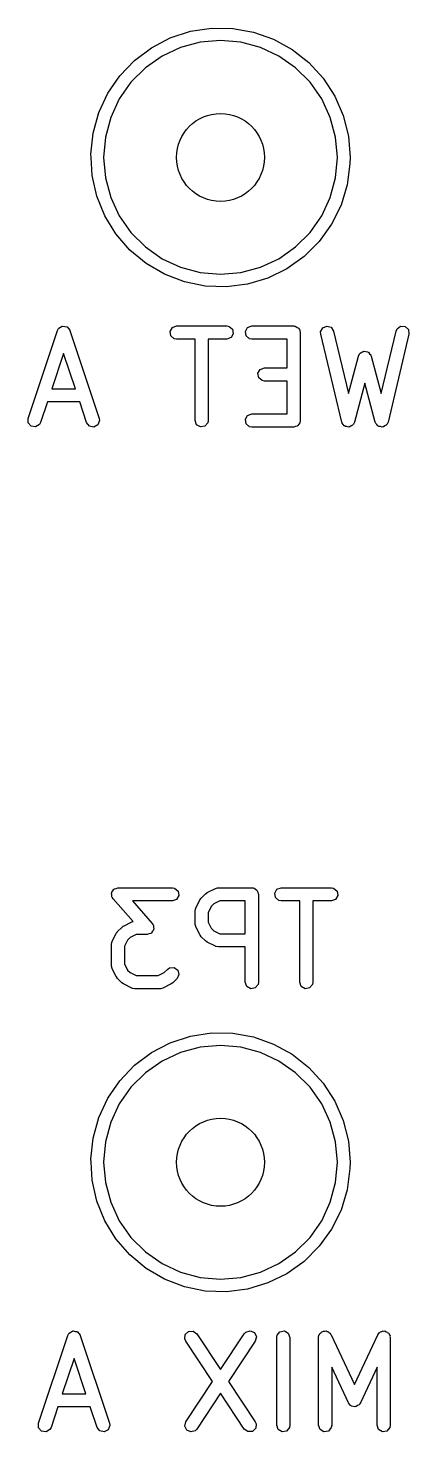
# Model space of a CAD drawing. Extents: x 62 to 228, y -146 to -46.
# Drawn here: x 82.9 to 87.23, y -145.94 to -129.97 of the extents above; entities that cross this region are included whole.
import ezdxf

# ---------------------------------------------------------------- set-up
doc = ezdxf.new("R2010")
doc.units = 0
doc.layers.add('BLACK', color=7, linetype='CONTINUOUS')

msp = doc.modelspace()

# ---------------------------------------------------------------- linework, layer by layer
at = {"layer": 'BLACK', "linetype": 'CONTINUOUS'}
for p, q in [((84.7482, -130.01), (84.9871, -129.974)), ((84.9871, -129.974), (85.2288, -129.977)), ((85.2288, -129.977), (85.4668, -130.019)), ((84.304, -130.197), (84.5184, -130.085)), ((84.5184, -130.085), (84.7482, -130.01)), ((84.859, -130.135), (84.6351, -130.195)), ((85.09, -130.115), (84.859, -130.135)), ((85.321, -130.135), (85.09, -130.115)), ((85.5449, -130.195), (85.321, -130.135)), ((85.4668, -130.019), (85.6946, -130.1)), ((85.6946, -130.1), (85.9063, -130.216)), ((84.1107, -130.342), (84.304, -130.197)), ((84.425, -130.293), (84.2351, -130.426)), ((84.6351, -130.195), (84.425, -130.293)), ((85.755, -130.293), (85.5449, -130.195)), ((85.9449, -130.426), (85.755, -130.293)), ((85.9063, -130.216), (86.0959, -130.366)), ((83.9437, -130.517), (84.1107, -130.342)), ((84.2351, -130.426), (84.0711, -130.59)), ((86.1089, -130.59), (85.9449, -130.426)), ((86.0959, -130.366), (86.2586, -130.545)), ((83.8075, -130.716), (83.9437, -130.517)), ((84.0711, -130.59), (83.9381, -130.78)), ((86.2419, -130.78), (86.1089, -130.59)), ((86.2586, -130.545), (86.3899, -130.748)), ((83.7057, -130.936), (83.8075, -130.716)), ((86.3899, -130.748), (86.4863, -130.97)), ((83.6411, -131.169), (83.7057, -130.936)), ((83.9381, -130.78), (83.8402, -130.99)), ((86.3398, -130.99), (86.2419, -130.78)), ((83.8402, -130.99), (83.7801, -131.214)), ((86.3999, -131.214), (86.3398, -130.99)), ((86.4863, -130.97), (86.5452, -131.204)), ((83.6154, -131.409), (83.6411, -131.169)), ((83.7801, -131.214), (83.7599, -131.445)), ((86.4201, -131.445), (86.3999, -131.214)), ((86.5452, -131.204), (86.565, -131.445)), ((83.6175, -131.445), (83.6154, -131.409)), ((83.6294, -131.65), (83.6175, -131.445)), ((83.7599, -131.445), (83.7801, -131.676)), ((86.3999, -131.676), (86.4201, -131.445)), ((86.5632, -131.517), (86.5317, -131.757)), ((86.565, -131.445), (86.5632, -131.517)), ((83.6825, -131.886), (83.6294, -131.65)), ((83.7801, -131.676), (83.8402, -131.9)), ((86.3398, -131.9), (86.3999, -131.676)), ((83.7734, -132.11), (83.6825, -131.886)), ((86.5317, -131.757), (86.4614, -131.988)), ((83.8402, -131.9), (83.9381, -132.11)), ((86.2419, -132.11), (86.3398, -131.9)), ((86.4614, -131.988), (86.3543, -132.205)), ((83.8997, -132.316), (83.7734, -132.11)), ((83.9381, -132.11), (84.0711, -132.3)), ((86.1089, -132.3), (86.2419, -132.11)), ((86.3543, -132.205), (86.2133, -132.401)), ((84.058, -132.499), (83.8997, -132.316)), ((84.0711, -132.3), (84.2351, -132.464)), ((85.9449, -132.464), (86.1089, -132.3)), ((84.244, -132.653), (84.058, -132.499)), ((84.2351, -132.464), (84.425, -132.597)), ((85.755, -132.597), (85.9449, -132.464)), ((86.2133, -132.401), (86.042, -132.572)), ((84.4527, -132.775), (84.244, -132.653)), ((84.425, -132.597), (84.6351, -132.695)), ((85.5449, -132.695), (85.755, -132.597)), ((86.042, -132.572), (85.8453, -132.712)), ((84.6785, -132.861), (84.4527, -132.775)), ((84.6351, -132.695), (84.859, -132.755)), ((84.859, -132.755), (85.09, -132.775)), ((85.09, -132.775), (85.321, -132.755)), ((85.321, -132.755), (85.5449, -132.695)), ((85.6282, -132.818), (85.3967, -132.888)), ((85.8453, -132.712), (85.6282, -132.818)), ((84.9154, -132.91), (84.6785, -132.861)), ((85.1569, -132.918), (84.9154, -132.91)), ((85.3967, -132.888), (85.1569, -132.918)), ((82.8998, -134.414), (83.2331, -133.414)), ((83.2331, -133.414), (83.2455, -133.391)), ((83.2455, -133.391), (83.2474, -133.39)), ((83.2474, -133.39), (83.2482, -133.388)), ((83.2482, -133.388), (83.269, -133.376)), ((83.269, -133.376), (83.2892, -133.364)), ((83.2892, -133.364), (83.2914, -133.364)), ((83.2914, -133.364), (83.2933, -133.363)), ((83.2933, -133.363), (83.3165, -133.368)), ((83.3165, -133.368), (83.34, -133.371)), ((83.34, -133.371), (83.3414, -133.373)), ((83.3414, -133.373), (83.3435, -133.373)), ((83.3435, -133.373), (83.3583, -133.392)), ((83.3583, -133.392), (83.374, -133.41)), ((83.374, -133.41), (83.3741, -133.412)), ((83.3741, -133.412), (83.3754, -133.414)), ((83.3754, -133.414), (83.7088, -134.414)), ((84.5161, -133.424), (84.5418, -133.38)), ((84.525, -133.475), (84.5161, -133.424)), ((84.5643, -133.508), (84.525, -133.475)), ((84.5418, -133.38), (84.59, -133.362)), ((84.59, -133.362), (85.1614, -133.362)), ((85.1614, -133.362), (85.1871, -133.367)), ((85.1871, -133.367), (85.2264, -133.4)), ((85.2353, -133.45), (85.2096, -133.495)), ((85.2264, -133.4), (85.2353, -133.45)), ((85.3733, -133.424), (85.3989, -133.38)), ((85.3822, -133.475), (85.3733, -133.424)), ((85.4215, -133.508), (85.3822, -133.475)), ((85.3989, -133.38), (85.4471, -133.362)), ((85.4471, -133.362), (85.9233, -133.362)), ((85.9233, -133.362), (85.9331, -133.364)), ((85.9331, -133.364), (85.9364, -133.364)), ((85.9364, -133.364), (85.9392, -133.365)), ((85.9392, -133.365), (85.949, -133.367)), ((85.949, -133.367), (85.9639, -133.379)), ((85.9639, -133.379), (85.9808, -133.389)), ((85.9808, -133.389), (85.9831, -133.396)), ((85.9831, -133.396), (85.9883, -133.4)), ((85.9883, -133.4), (85.9917, -133.419)), ((85.9917, -133.419), (85.9983, -133.437)), ((85.9983, -133.437), (85.9983, -134.437)), ((86.2298, -133.429), (86.2528, -133.383)), ((86.2313, -133.455), (86.2298, -133.429)), ((86.4694, -134.455), (86.2313, -133.455)), ((86.2528, -133.383), (86.2998, -133.363)), ((86.2998, -133.363), (86.349, -133.377)), ((86.349, -133.377), (86.3772, -133.42)), ((86.3772, -133.42), (86.5465, -134.131)), ((86.9192, -134.131), (87.0885, -133.42)), ((87.2344, -133.455), (86.9963, -134.455)), ((87.0885, -133.42), (87.0988, -133.396)), ((87.0988, -133.396), (87.14, -133.366)), ((87.14, -133.366), (87.1912, -133.369)), ((87.1912, -133.369), (87.2285, -133.404)), ((87.2285, -133.404), (87.2344, -133.455)), ((84.59, -133.512), (84.5643, -133.508)), ((84.8007, -133.512), (84.59, -133.512)), ((84.8007, -134.437), (84.8007, -133.512)), ((85.1614, -133.512), (84.9507, -133.512)), ((84.9507, -133.512), (84.9507, -134.437)), ((85.2096, -133.495), (85.1614, -133.512)), ((85.4471, -133.512), (85.4215, -133.508)), ((85.8483, -133.512), (85.4471, -133.512)), ((85.8483, -133.839), (85.8483, -133.512)), ((86.6975, -133.662), (86.7134, -133.651)), ((86.7134, -133.651), (86.7202, -133.651)), ((86.7202, -133.651), (86.7264, -133.648)), ((86.7264, -133.648), (86.7451, -133.653)), ((83.3043, -133.675), (83.1702, -134.077)), ((83.4383, -134.077), (83.3043, -133.675)), ((86.5465, -134.131), (86.6604, -133.704)), ((86.6604, -133.704), (86.6714, -133.68)), ((86.6714, -133.68), (86.677, -133.676)), ((86.677, -133.676), (86.6799, -133.67)), ((86.6799, -133.67), (86.6975, -133.662)), ((86.7451, -133.653), (86.7645, -133.655)), ((86.7645, -133.655), (86.7693, -133.66)), ((86.7693, -133.66), (86.7759, -133.662)), ((86.7759, -133.662), (86.7871, -133.678)), ((86.7871, -133.678), (86.8008, -133.691)), ((86.8008, -133.691), (86.8014, -133.698)), ((86.8014, -133.698), (86.8053, -133.704)), ((86.8053, -133.704), (86.9192, -134.131)), ((85.5161, -133.901), (85.5418, -133.856)), ((85.525, -133.951), (85.5161, -133.901)), ((85.5643, -133.984), (85.525, -133.951)), ((85.5418, -133.856), (85.59, -133.839)), ((85.59, -133.839), (85.8483, -133.839)), ((83.1702, -134.077), (83.4383, -134.077)), ((85.59, -133.989), (85.5643, -133.984)), ((85.8483, -133.989), (85.59, -133.989)), ((85.8483, -134.362), (85.8483, -133.989)), ((86.7329, -134.014), (86.6148, -134.457)), ((86.8509, -134.457), (86.7329, -134.014)), ((83.1202, -134.227), (83.0421, -134.461)), ((83.4883, -134.227), (83.1202, -134.227)), ((83.5665, -134.461), (83.4883, -134.227)), ((82.9012, -134.465), (82.8998, -134.414)), ((83.7126, -134.439), (83.6937, -134.487)), ((83.7088, -134.414), (83.7126, -134.439)), ((84.8183, -134.486), (84.8007, -134.437)), ((84.9507, -134.437), (84.9462, -134.463)), ((85.3733, -134.424), (85.3989, -134.38)), ((85.3822, -134.475), (85.3733, -134.424)), ((85.3989, -134.38), (85.4471, -134.362)), ((85.4471, -134.362), (85.8483, -134.362)), ((85.9972, -134.45), (85.9955, -134.453)), ((85.9983, -134.437), (85.9966, -134.447)), ((85.9966, -134.447), (85.9972, -134.45)), ((82.9352, -134.503), (82.9012, -134.465)), ((82.986, -134.511), (82.9352, -134.503)), ((83.0297, -134.484), (82.986, -134.511)), ((83.0421, -134.461), (83.0297, -134.484)), ((83.5984, -134.501), (83.5665, -134.461)), ((83.6486, -134.512), (83.5984, -134.501)), ((83.6937, -134.487), (83.6486, -134.512)), ((84.8627, -134.511), (84.8183, -134.486)), ((84.9132, -134.502), (84.8627, -134.511)), ((84.9462, -134.463), (84.9132, -134.502)), ((85.4215, -134.508), (85.3822, -134.475)), ((85.4471, -134.512), (85.4215, -134.508)), ((85.9233, -134.512), (85.4471, -134.512)), ((85.9416, -134.506), (85.9233, -134.512)), ((85.9608, -134.502), (85.9416, -134.506)), ((85.9652, -134.497), (85.9608, -134.502)), ((85.9715, -134.495), (85.9652, -134.497)), ((85.9813, -134.478), (85.9715, -134.495)), ((85.9938, -134.463), (85.9813, -134.478)), ((85.9955, -134.453), (85.9938, -134.463)), ((86.4737, -134.461), (86.4694, -134.455)), ((86.4744, -134.469), (86.4737, -134.461)), ((86.4875, -134.482), (86.4744, -134.469)), ((86.4977, -134.498), (86.4875, -134.482)), ((86.5052, -134.5), (86.4977, -134.498)), ((86.5108, -134.505), (86.5052, -134.5)), ((86.5291, -134.507), (86.5108, -134.505)), ((86.5468, -134.512), (86.5291, -134.507)), ((86.554, -134.509), (86.5468, -134.512)), ((86.5619, -134.51), (86.554, -134.509)), ((86.577, -134.499), (86.5619, -134.51)), ((86.5939, -134.492), (86.577, -134.499)), ((86.5974, -134.485), (86.5939, -134.492)), ((86.6039, -134.48), (86.5974, -134.485)), ((86.6148, -134.457), (86.6039, -134.48)), ((86.8554, -134.463), (86.8509, -134.457)), ((86.8563, -134.471), (86.8554, -134.463)), ((86.8697, -134.484), (86.8563, -134.471)), ((86.8802, -134.499), (86.8697, -134.484)), ((86.8878, -134.501), (86.8802, -134.499)), ((86.8936, -134.506), (86.8878, -134.501)), ((86.912, -134.507), (86.8936, -134.506)), ((86.9298, -134.512), (86.912, -134.507)), ((86.9369, -134.509), (86.9298, -134.512)), ((86.9448, -134.509), (86.9369, -134.509)), ((86.9596, -134.498), (86.9448, -134.509)), ((86.9763, -134.49), (86.9596, -134.498)), ((86.9796, -134.483), (86.9763, -134.49)), ((86.986, -134.479), (86.9796, -134.483)), ((86.9963, -134.455), (86.986, -134.479)), ((83.8495, -139.814), (83.8525, -139.809)), ((83.853, -139.834), (83.8495, -139.814)), ((83.8523, -139.803), (83.865, -139.787)), ((83.8525, -139.809), (83.8523, -139.803)), ((83.8534, -139.854), (83.853, -139.834)), ((83.8578, -139.862), (83.8534, -139.854)), ((83.8584, -139.865), (83.8578, -139.862)), ((83.861, -139.867), (83.8584, -139.865)), ((83.8669, -139.877), (83.861, -139.867)), ((83.865, -139.787), (83.8751, -139.77)), ((84.0946, -140.137), (83.8669, -139.877)), ((83.8751, -139.77), (83.8807, -139.768)), ((83.8807, -139.768), (83.8845, -139.763)), ((83.8845, -139.763), (83.9043, -139.759)), ((83.9043, -139.759), (83.9233, -139.752)), ((83.9233, -139.752), (84.5424, -139.752)), ((84.5424, -139.752), (84.568, -139.757)), ((84.568, -139.757), (84.6073, -139.79)), ((84.6162, -139.84), (84.5906, -139.885)), ((84.6073, -139.79), (84.6162, -139.84)), ((84.8563, -139.889), (84.8696, -139.871)), ((84.8696, -139.871), (84.8703, -139.87)), ((84.8703, -139.87), (84.9179, -139.822)), ((84.9179, -139.822), (84.9363, -139.809)), ((84.9363, -139.809), (84.9374, -139.808)), ((84.9374, -139.808), (85.0326, -139.76)), ((85.0326, -139.76), (85.0576, -139.753)), ((85.0576, -139.753), (85.062, -139.754)), ((85.062, -139.754), (85.0662, -139.752)), ((85.0662, -139.752), (85.4471, -139.752)), ((85.4471, -139.752), (85.4569, -139.754)), ((85.4569, -139.754), (85.4602, -139.754)), ((85.4602, -139.754), (85.4631, -139.755)), ((85.4631, -139.755), (85.4728, -139.757)), ((85.4728, -139.757), (85.4877, -139.769)), ((85.4877, -139.769), (85.5046, -139.779)), ((85.5046, -139.779), (85.5069, -139.786)), ((85.5069, -139.786), (85.5121, -139.79)), ((85.5121, -139.79), (85.5155, -139.809)), ((85.5155, -139.809), (85.5221, -139.827)), ((85.5221, -139.827), (85.5221, -140.827)), ((85.7066, -139.814), (85.7323, -139.77)), ((85.7155, -139.865), (85.7066, -139.814)), ((85.7548, -139.898), (85.7155, -139.865)), ((85.7323, -139.77), (85.7805, -139.752)), ((85.7805, -139.752), (86.3519, -139.752)), ((86.3519, -139.752), (86.3776, -139.757)), ((86.3776, -139.757), (86.4169, -139.79)), ((86.4258, -139.84), (86.4001, -139.885)), ((86.4169, -139.79), (86.4258, -139.84)), ((84.5424, -139.902), (84.0886, -139.902)), ((84.0886, -139.902), (84.3131, -140.159)), ((84.5906, -139.885), (84.5424, -139.902)), ((84.8007, -140.018), (84.8052, -139.992)), ((84.8007, -140.161), (84.8007, -140.018)), ((84.8052, -139.992), (84.8081, -139.989)), ((84.8081, -139.989), (84.8086, -139.984)), ((84.8086, -139.984), (84.8563, -139.889)), ((84.985, -139.967), (84.9507, -140.036)), ((84.9507, -140.036), (84.9507, -140.143)), ((85.0154, -139.937), (84.985, -139.967)), ((85.0839, -139.902), (85.0154, -139.937)), ((85.3721, -139.902), (85.0839, -139.902)), ((85.3721, -140.276), (85.3721, -139.902)), ((85.7805, -139.902), (85.7548, -139.898)), ((85.9912, -139.902), (85.7805, -139.902)), ((85.9912, -140.827), (85.9912, -139.902)), ((86.3519, -139.902), (86.1412, -139.902)), ((86.1412, -139.902), (86.1412, -140.827)), ((86.4001, -139.885), (86.3519, -139.902)), ((83.9655, -140.203), (83.9839, -140.19)), ((83.9839, -140.19), (83.985, -140.189)), ((83.985, -140.189), (84.0803, -140.141)), ((84.0803, -140.141), (84.0946, -140.137)), ((84.3131, -140.159), (84.319, -140.169)), ((84.319, -140.169), (84.3216, -140.171)), ((84.3216, -140.171), (84.3222, -140.174)), ((84.3222, -140.174), (84.3266, -140.181)), ((84.3266, -140.181), (84.327, -140.201)), ((84.8022, -140.165), (84.8007, -140.161)), ((84.8012, -140.169), (84.8022, -140.165)), ((84.8086, -140.194), (84.8012, -140.169)), ((84.8563, -140.289), (84.8086, -140.194)), ((84.9507, -140.143), (84.985, -140.212)), ((83.8563, -140.365), (83.9039, -140.27)), ((83.9039, -140.27), (83.9172, -140.252)), ((83.9172, -140.252), (83.9179, -140.251)), ((83.9179, -140.251), (83.9655, -140.203)), ((84.0326, -140.348), (83.9983, -140.417)), ((84.063, -140.318), (84.0326, -140.348)), ((84.1315, -140.283), (84.063, -140.318)), ((84.2567, -140.283), (84.1315, -140.283)), ((84.2757, -140.276), (84.2567, -140.283)), ((84.2955, -140.272), (84.2757, -140.276)), ((84.2993, -140.268), (84.2955, -140.272)), ((84.3049, -140.266), (84.2993, -140.268)), ((84.315, -140.248), (84.3049, -140.266)), ((84.3277, -140.233), (84.315, -140.248)), ((84.327, -140.201), (84.3305, -140.221)), ((84.3305, -140.221), (84.3275, -140.227)), ((84.3275, -140.227), (84.3277, -140.233)), ((84.8574, -140.291), (84.8563, -140.289)), ((84.8703, -140.309), (84.8574, -140.291)), ((84.9179, -140.357), (84.8703, -140.309)), ((84.9194, -140.357), (84.9179, -140.357)), ((84.9374, -140.371), (84.9194, -140.357)), ((84.985, -140.212), (85.0154, -140.242)), ((85.0154, -140.242), (85.0839, -140.276)), ((85.0839, -140.276), (85.3721, -140.276)), ((83.8483, -140.399), (83.8529, -140.373)), ((83.8483, -140.637), (83.8483, -140.399)), ((83.8529, -140.373), (83.8557, -140.37)), ((83.8557, -140.37), (83.8563, -140.365)), ((83.9983, -140.417), (83.9983, -140.619)), ((85.0326, -140.418), (84.9374, -140.371)), ((85.0371, -140.419), (85.0326, -140.418)), ((85.0405, -140.422), (85.0371, -140.419)), ((85.0662, -140.426), (85.0405, -140.422)), ((85.3721, -140.426), (85.0662, -140.426)), ((85.3721, -140.827), (85.3721, -140.426)), ((83.8499, -140.641), (83.8483, -140.637)), ((83.8488, -140.645), (83.8499, -140.641)), ((83.8563, -140.67), (83.8488, -140.645)), ((83.9039, -140.766), (83.8563, -140.67)), ((83.9983, -140.619), (84.0326, -140.688)), ((84.4893, -140.679), (84.5107, -140.664)), ((84.5107, -140.664), (84.5618, -140.66)), ((84.5618, -140.66), (84.6038, -140.689)), ((83.9051, -140.767), (83.9039, -140.766)), ((83.9179, -140.785), (83.9051, -140.767)), ((83.9655, -140.833), (83.9179, -140.785)), ((83.967, -140.833), (83.9655, -140.833)), ((83.985, -140.847), (83.967, -140.833)), ((84.0326, -140.688), (84.063, -140.718)), ((84.063, -140.718), (84.1315, -140.752)), ((84.1315, -140.752), (84.3818, -140.752)), ((84.3818, -140.752), (84.4503, -140.718)), ((84.4503, -140.718), (84.4893, -140.679)), ((84.5478, -140.833), (84.5294, -140.846)), ((84.5954, -140.785), (84.5478, -140.833)), ((84.6171, -140.739), (84.5954, -140.785)), ((84.6038, -140.689), (84.6171, -140.739)), ((85.3897, -140.876), (85.3721, -140.827)), ((85.5221, -140.827), (85.5176, -140.853)), ((86.0087, -140.876), (85.9912, -140.827)), ((86.1412, -140.827), (86.1367, -140.853)), ((84.0803, -140.894), (83.985, -140.847)), ((84.0847, -140.895), (84.0803, -140.894)), ((84.0882, -140.898), (84.0847, -140.895)), ((84.1138, -140.902), (84.0882, -140.898)), ((84.3995, -140.902), (84.1138, -140.902)), ((84.4037, -140.901), (84.3995, -140.902)), ((84.4081, -140.902), (84.4037, -140.901)), ((84.4331, -140.894), (84.4081, -140.902)), ((84.5283, -140.847), (84.4331, -140.894)), ((84.5294, -140.846), (84.5283, -140.847)), ((85.4341, -140.901), (85.3897, -140.876)), ((85.4846, -140.892), (85.4341, -140.901)), ((85.5176, -140.853), (85.4846, -140.892)), ((86.0532, -140.901), (86.0087, -140.876)), ((86.1037, -140.892), (86.0532, -140.901)), ((86.1367, -140.853), (86.1037, -140.892)), ((84.5184, -141.515), (84.7482, -141.44)), ((84.7482, -141.44), (84.9871, -141.404)), ((84.9871, -141.404), (85.2288, -141.407)), ((85.2288, -141.407), (85.4668, -141.449)), ((85.4668, -141.449), (85.6946, -141.53)), ((84.1107, -141.772), (84.304, -141.627)), ((84.304, -141.627), (84.5184, -141.515)), ((84.6351, -141.625), (84.425, -141.723)), ((84.859, -141.565), (84.6351, -141.625)), ((85.09, -141.545), (84.859, -141.565)), ((85.321, -141.565), (85.09, -141.545)), ((85.5449, -141.625), (85.321, -141.565)), ((85.755, -141.723), (85.5449, -141.625)), ((85.6946, -141.53), (85.9063, -141.646)), ((83.9437, -141.947), (84.1107, -141.772)), ((84.425, -141.723), (84.2351, -141.856)), ((85.9449, -141.856), (85.755, -141.723)), ((85.9063, -141.646), (86.0959, -141.796)), ((83.8075, -142.146), (83.9437, -141.947)), ((84.2351, -141.856), (84.0711, -142.02)), ((86.1089, -142.02), (85.9449, -141.856)), ((86.0959, -141.796), (86.2586, -141.975)), ((84.0711, -142.02), (83.9381, -142.21)), ((86.2419, -142.21), (86.1089, -142.02)), ((86.2586, -141.975), (86.3899, -142.178)), ((83.7057, -142.366), (83.8075, -142.146)), ((83.9381, -142.21), (83.8402, -142.42)), ((86.3398, -142.42), (86.2419, -142.21)), ((86.3899, -142.178), (86.4863, -142.4)), ((83.6411, -142.599), (83.7057, -142.366)), ((83.8402, -142.42), (83.7801, -142.644)), ((86.3999, -142.644), (86.3398, -142.42)), ((86.4863, -142.4), (86.5452, -142.634)), ((83.6154, -142.839), (83.6411, -142.599)), ((83.7801, -142.644), (83.7599, -142.875)), ((86.4201, -142.875), (86.3999, -142.644)), ((86.5452, -142.634), (86.565, -142.875)), ((83.6175, -142.875), (83.6154, -142.839)), ((83.6294, -143.08), (83.6175, -142.875)), ((83.7599, -142.875), (83.7801, -143.106)), ((86.3999, -143.106), (86.4201, -142.875)), ((86.565, -142.875), (86.5632, -142.947)), ((86.5632, -142.947), (86.5317, -143.187)), ((83.6825, -143.316), (83.6294, -143.08)), ((83.7801, -143.106), (83.8402, -143.33)), ((86.3398, -143.33), (86.3999, -143.106)), ((86.5317, -143.187), (86.4614, -143.418)), ((83.7734, -143.54), (83.6825, -143.316)), ((83.8402, -143.33), (83.9381, -143.54)), ((86.2419, -143.54), (86.3398, -143.33)), ((83.8997, -143.746), (83.7734, -143.54)), ((83.9381, -143.54), (84.0711, -143.73)), ((86.1089, -143.73), (86.2419, -143.54)), ((86.4614, -143.418), (86.3543, -143.635)), ((86.3543, -143.635), (86.2133, -143.831)), ((84.058, -143.929), (83.8997, -143.746)), ((84.0711, -143.73), (84.2351, -143.894)), ((85.9449, -143.894), (86.1089, -143.73)), ((86.2133, -143.831), (86.042, -144.002)), ((84.244, -144.083), (84.058, -143.929)), ((84.2351, -143.894), (84.425, -144.027)), ((84.425, -144.027), (84.6351, -144.125)), ((85.5449, -144.125), (85.755, -144.027)), ((85.755, -144.027), (85.9449, -143.894)), ((86.042, -144.002), (85.8453, -144.142)), ((84.4527, -144.205), (84.244, -144.083)), ((84.6351, -144.125), (84.859, -144.185)), ((84.859, -144.185), (85.09, -144.205)), ((85.09, -144.205), (85.321, -144.185)), ((85.321, -144.185), (85.5449, -144.125)), ((85.8453, -144.142), (85.6282, -144.248)), ((84.6785, -144.291), (84.4527, -144.205)), ((84.9154, -144.34), (84.6785, -144.291)), ((85.1569, -144.348), (84.9154, -144.34)), ((85.3967, -144.318), (85.1569, -144.348)), ((85.6282, -144.248), (85.3967, -144.318)), ((83.3522, -144.844), (83.3646, -144.821)), ((83.3646, -144.821), (83.3664, -144.82)), ((83.3664, -144.82), (83.3672, -144.818)), ((83.3672, -144.818), (83.3881, -144.806)), ((83.3881, -144.806), (83.4083, -144.794)), ((83.4083, -144.794), (83.4104, -144.794)), ((83.4104, -144.794), (83.4123, -144.793)), ((83.4123, -144.793), (83.4356, -144.798)), ((83.4356, -144.798), (83.459, -144.801)), ((83.459, -144.801), (83.4605, -144.803)), ((83.4605, -144.803), (83.4626, -144.803)), ((83.4626, -144.803), (83.4773, -144.822)), ((83.4773, -144.822), (83.4931, -144.84)), ((84.6894, -144.834), (84.7265, -144.799)), ((84.7265, -144.799), (84.7777, -144.795)), ((84.7777, -144.795), (84.8191, -144.826)), ((84.8191, -144.826), (85.09, -145.232)), ((85.09, -145.232), (85.3609, -144.826)), ((85.3609, -144.826), (85.3789, -144.807)), ((85.3789, -144.807), (85.4282, -144.793)), ((85.4282, -144.793), (85.4751, -144.813)), ((85.4751, -144.813), (85.4979, -144.859)), ((85.7338, -144.842), (85.7668, -144.802)), ((85.7668, -144.802), (85.8173, -144.794)), ((85.8173, -144.794), (85.8617, -144.819)), ((85.8617, -144.819), (85.8793, -144.867)), ((86.2164, -144.834), (86.219, -144.824)), ((86.219, -144.824), (86.2324, -144.815)), ((86.2324, -144.815), (86.243, -144.802)), ((86.243, -144.802), (86.2528, -144.801)), ((86.2528, -144.801), (86.261, -144.795)), ((86.261, -144.795), (86.2774, -144.796)), ((86.2774, -144.796), (86.2935, -144.794)), ((86.2935, -144.794), (86.3022, -144.799)), ((86.3022, -144.799), (86.3122, -144.799)), ((86.3122, -144.799), (86.3237, -144.811)), ((86.3237, -144.811), (86.3379, -144.819)), ((86.3379, -144.819), (86.3414, -144.829)), ((86.3414, -144.829), (86.3484, -144.836)), ((86.8792, -144.836), (86.8941, -144.814)), ((86.8941, -144.814), (86.9032, -144.81)), ((86.9032, -144.81), (86.9096, -144.802)), ((86.9096, -144.802), (86.9258, -144.8)), ((86.9258, -144.8), (86.9406, -144.793)), ((86.9406, -144.793), (86.9503, -144.795)), ((86.9503, -144.795), (86.9602, -144.794)), ((86.9602, -144.794), (86.9744, -144.802)), ((86.9744, -144.802), (86.9902, -144.806)), ((86.9902, -144.806), (86.9959, -144.814)), ((86.9959, -144.814), (87.0046, -144.819)), ((87.0046, -144.819), (87.0102, -144.835)), ((83.0188, -145.844), (83.3522, -144.844)), ((83.4931, -144.84), (83.4931, -144.842)), ((83.4931, -144.842), (83.4945, -144.844)), ((83.4945, -144.844), (83.8278, -145.844)), ((84.6838, -144.885), (84.6894, -144.834)), ((84.6943, -144.909), (84.6838, -144.885)), ((84.9999, -145.367), (84.6943, -144.909)), ((85.4857, -144.909), (85.1801, -145.367)), ((85.4979, -144.859), (85.4857, -144.909)), ((85.7293, -144.867), (85.7338, -144.842)), ((85.7293, -145.867), (85.7293, -144.867)), ((85.8793, -144.867), (85.8793, -145.867)), ((86.2055, -144.867), (86.21, -144.842)), ((86.2055, -145.867), (86.2055, -144.867)), ((86.21, -144.842), (86.2164, -144.834)), ((86.3484, -144.836), (86.6138, -145.404)), ((86.6138, -145.404), (86.8792, -144.836)), ((87.0102, -144.835), (87.0196, -144.848)), ((87.0196, -144.848), (87.0187, -144.858)), ((87.0187, -144.858), (87.0221, -144.867)), ((87.0221, -144.867), (87.0221, -145.867)), ((83.4233, -145.105), (83.2893, -145.507)), ((83.5574, -145.507), (83.4233, -145.105)), ((86.5458, -145.613), (86.3555, -145.205)), ((86.3555, -145.205), (86.3555, -145.867)), ((86.8721, -145.205), (86.6818, -145.613)), ((86.8721, -145.867), (86.8721, -145.205)), ((84.6943, -145.826), (84.9999, -145.367)), ((85.1801, -145.367), (85.4857, -145.826)), ((83.2893, -145.507), (83.5574, -145.507)), ((85.09, -145.503), (84.8191, -145.909)), ((85.3609, -145.909), (85.09, -145.503)), ((86.5596, -145.627), (86.5458, -145.613)), ((86.5708, -145.643), (86.5596, -145.627)), ((86.6725, -145.627), (86.6668, -145.635)), ((86.6753, -145.625), (86.6725, -145.627)), ((86.6761, -145.621), (86.6753, -145.625)), ((86.6818, -145.613), (86.6761, -145.621)), ((83.2393, -145.657), (83.1612, -145.891)), ((83.6074, -145.657), (83.2393, -145.657)), ((83.6855, -145.891), (83.6074, -145.657)), ((86.5773, -145.645), (86.5708, -145.643)), ((86.5821, -145.65), (86.5773, -145.645)), ((86.6015, -145.651), (86.5821, -145.65)), ((86.6203, -145.656), (86.6015, -145.651)), ((86.6265, -145.654), (86.6203, -145.656)), ((86.6332, -145.654), (86.6265, -145.654)), ((86.6492, -145.643), (86.6332, -145.654)), ((86.6668, -145.635), (86.6492, -145.643)), ((83.0202, -145.895), (83.0188, -145.844)), ((83.0543, -145.933), (83.0202, -145.895)), ((83.105, -145.941), (83.0543, -145.933)), ((83.1487, -145.914), (83.105, -145.941)), ((83.1612, -145.891), (83.1487, -145.914)), ((83.7174, -145.931), (83.6855, -145.891)), ((83.7677, -145.942), (83.7174, -145.931)), ((83.8128, -145.917), (83.7677, -145.942)), ((83.8316, -145.869), (83.8128, -145.917)), ((83.8278, -145.844), (83.8316, -145.869)), ((84.6821, -145.876), (84.6943, -145.826)), ((84.7049, -145.922), (84.6821, -145.876)), ((84.7518, -145.942), (84.7049, -145.922)), ((84.8011, -145.928), (84.7518, -145.942)), ((84.8191, -145.909), (84.8011, -145.928)), ((85.4023, -145.939), (85.3609, -145.909)), ((85.4535, -145.936), (85.4023, -145.939)), ((85.4906, -145.901), (85.4535, -145.936)), ((85.4857, -145.826), (85.4962, -145.85)), ((85.4962, -145.85), (85.4906, -145.901)), ((85.7468, -145.916), (85.7293, -145.867)), ((85.7913, -145.941), (85.7468, -145.916)), ((85.8418, -145.932), (85.7913, -145.941)), ((85.8748, -145.893), (85.8418, -145.932)), ((85.8793, -145.867), (85.8748, -145.893)), ((86.223, -145.916), (86.2055, -145.867)), ((86.2675, -145.941), (86.223, -145.916)), ((86.318, -145.932), (86.2675, -145.941)), ((86.351, -145.893), (86.318, -145.932)), ((86.3555, -145.867), (86.351, -145.893)), ((86.8897, -145.916), (86.8721, -145.867)), ((86.9341, -145.941), (86.8897, -145.916)), ((86.9846, -145.932), (86.9341, -145.941)), ((87.0176, -145.893), (86.9846, -145.932)), ((87.0221, -145.867), (87.0176, -145.893))]:
    msp.add_line(p, q, dxfattribs=at)
at = {"layer": 'BLACK'}
for centre in [(85.09, -131.445), (85.09, -142.875)]:
    msp.add_circle(centre, 0.5, dxfattribs=at)

doc.saveas('drawing.dxf')
